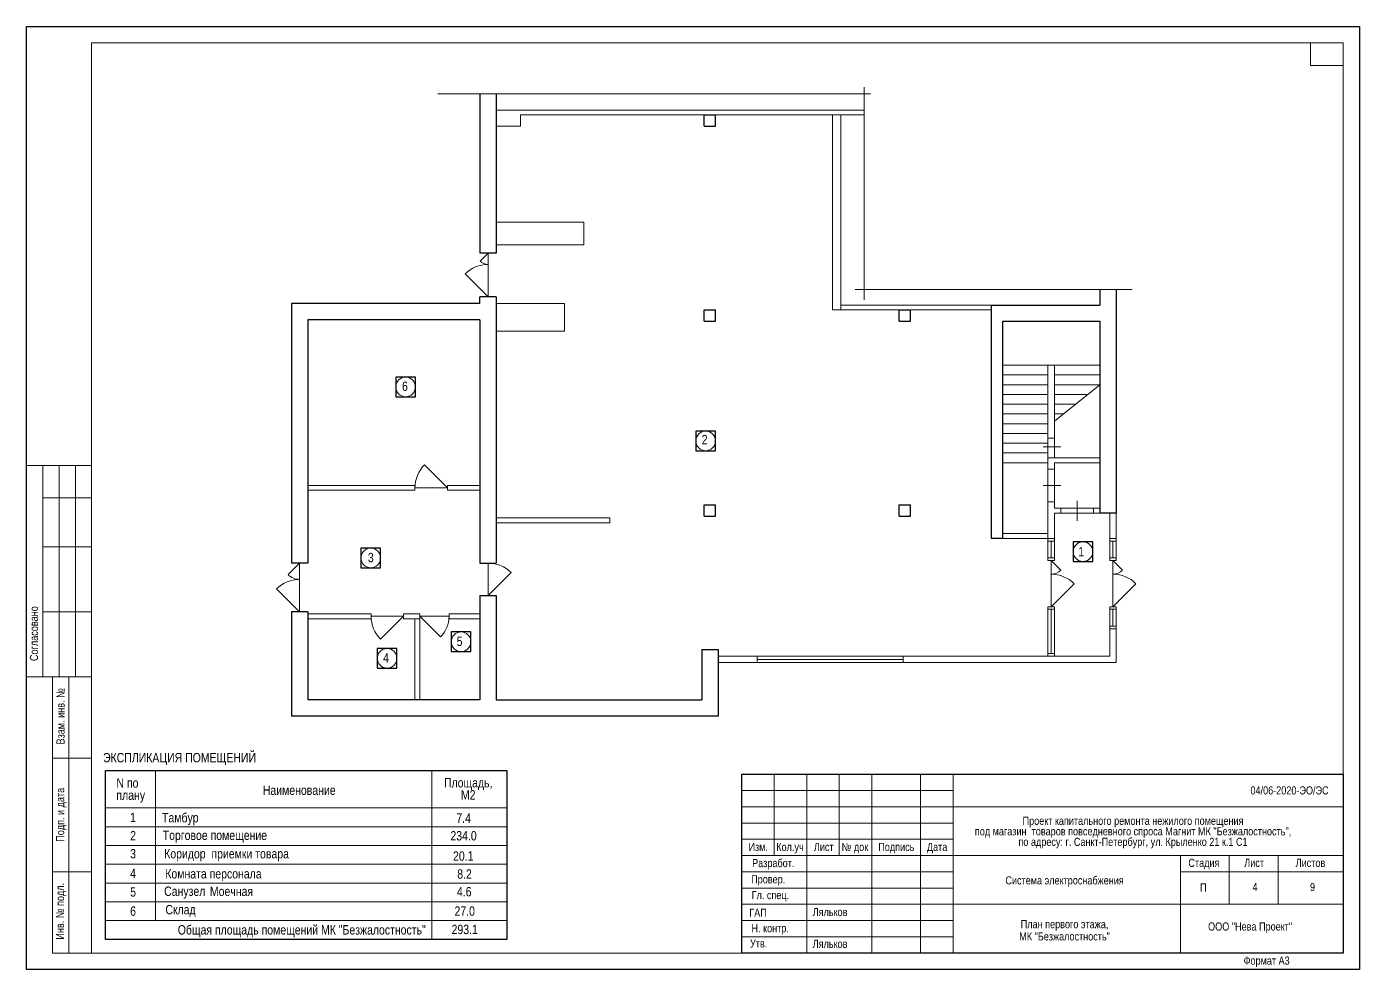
# Model space of a CAD drawing. Header units: metres. Extents: x -77.5 to 9.2, y -177.4 to -90.8.
# Drawn here: x -31.83 to 9.17, y -119.83 to -90.83 of the extents above; entities that cross this region are included whole.
import ezdxf
from ezdxf.enums import TextEntityAlignment as Align

# ---------------------------------------------------------------- set-up
doc = ezdxf.new("R2010")
doc.units = ezdxf.units.M
doc.header["$MEASUREMENT"] = 0
for name, color, linetype in [('YOLO_FRAME', 1, 'Continuous'), ('YOLO_STAMP', 1, 'Continuous'), ('YOLO_TABLE', 1, 'Continuous')]:
    doc.layers.add(name, color=color, linetype=linetype)
doc.styles.add('Style-Arial', font='arial.ttf')

msp = doc.modelspace()

# ---------------------------------------------------------------- linework, layer by layer
at = {"color": 7, "linetype": 'Continuous', "lineweight": 0}
for p, q in [((-31.83003961, -90.8310886), (9.16996039, -90.8310886)), ((-31.83003961, -119.8310886), (-31.83003961, -90.8310886)), ((9.16996039, -90.8310886), (9.16996039, -119.8310886)), ((-5.86960251, -92.89461485), (-19.17790214, -92.89461485)), ((-6.06879712, -92.69351622), (-6.06879712, -99.23693207)), ((-17.63430888, -97.79502814), (-17.88179625, -98.04251552)), ((-17.63430888, -97.79502814), (-17.63430888, -99.14502814)), ((-18.34141566, -98.43792136), (-17.63430888, -99.14502814)), ((2.18211476, -98.91217128), (-6.34098628, -98.91217128)), ((-1.80930888, -101.24502814), (1.19069112, -101.24502814)), ((-1.80930888, -101.54502814), (-0.40930888, -101.54502814)), ((-0.20930888, -101.54502814), (1.19069112, -101.54502814)), ((-1.80930888, -101.84502814), (-0.40930888, -101.84502814)), ((1.19069112, -101.84502814), (-0.20930888, -102.96279907)), ((-0.20930888, -101.84502814), (1.19069112, -101.84502814)), ((-1.80930888, -102.14502814), (-0.40930888, -102.14502814)), ((-1.80930888, -102.44502814), (-0.40930888, -102.44502814)), ((-0.20930888, -102.14502814), (0.81494329, -102.14502814)), ((-0.20930888, -102.44502814), (0.43919546, -102.44502814)), ((-1.80930888, -102.74502814), (-0.40930888, -102.74502814)), ((-0.20930888, -102.74502814), (0.06344763, -102.74502814)), ((-1.80930888, -103.04502814), (-0.40930888, -103.04502814)), ((-1.80930888, -103.34502814), (-0.40930888, -103.34502814)), ((-1.80930888, -103.64502814), (-0.40930888, -103.64502814)), ((-0.40930888, -103.49502814), (-0.40930888, -104.09502814)), ((-0.20930888, -103.49502814), (-0.20930888, -104.09502814)), ((-1.80930888, -103.94502814), (-0.40930888, -103.94502814)), ((-0.56179092, -103.76174645), (-0.01804097, -103.76174645)), ((-18.88430888, -105.02002814), (-19.59141566, -104.31292136)), ((-1.80930888, -104.24502814), (-0.40930888, -104.24502814)), ((-0.40930888, -105.44502814), (-0.40930888, -104.44502814)), ((-0.20930888, -104.44502814), (-0.20930888, -105.44502814)), ((-0.56179092, -104.94502814), (-0.01804097, -104.94502814)), ((-19.88430888, -105.02002814), (-18.88430888, -105.02002814)), ((-0.00930888, -105.64502814), (0.99069112, -105.64502814)), ((0.49069112, -105.42133984), (0.49069112, -106.03629605)), ((-0.00930888, -105.79502814), (0.99069112, -105.79502814)), ((-0.40930888, -106.65502814), (-0.40930888, -107.17502814)), ((-0.30930888, -106.65502814), (-0.30930888, -107.17502814)), ((-0.20930888, -106.65502814), (-0.20930888, -107.17502814)), ((1.49069112, -106.65502814), (1.49069112, -107.17502814)), ((1.59069112, -106.65502814), (1.59069112, -107.17502814)), ((1.69069112, -106.65502814), (1.69069112, -107.17502814)), ((-23.43430888, -107.33502814), (-23.78786227, -107.68858153)), ((-23.43430888, -107.33502814), (-23.43430888, -108.83502814)), ((-17.63430888, -107.33502814), (-17.63430888, -108.33502814)), ((-0.30930888, -107.25502814), (-0.30930888, -108.67502814)), ((-0.30930888, -107.25502814), (-0.01232403, -107.55201299)), ((1.59069112, -107.25502814), (1.59069112, -108.67502814)), ((1.59069112, -107.25502814), (1.88767597, -107.55201299)), ((-17.63430888, -108.33502814), (-16.9272021, -107.62792136)), ((-24.14141566, -108.12792136), (-23.43430888, -108.83502814)), ((0.3977979, -107.96792136), (-0.30930888, -108.67502814)), ((2.2977979, -107.96792136), (1.59069112, -108.67502814)), ((-20.23430888, -108.97002814), (-21.23430888, -108.97002814)), ((-20.23430888, -108.97002814), (-20.94141566, -109.67713492)), ((-18.83430888, -108.97002814), (-19.73430888, -108.97002814)), ((-19.73430888, -108.97002814), (-19.09791277, -109.60642425)), ((-0.40930888, -108.75502814), (-0.40930888, -110.19502814)), ((-0.30930888, -108.75502814), (-0.30930888, -110.11502814)), ((-0.20930888, -108.75502814), (-0.20930888, -110.19502814)), ((1.49069112, -108.75502814), (1.49069112, -109.27502814)), ((1.59069112, -109.27502814), (1.59069112, -108.75502814)), ((1.69069112, -109.27502814), (1.69069112, -108.75502814)), ((-4.85930888, -110.19502814), (-9.35930888, -110.19502814)), ((-9.35930888, -110.29502814), (-4.85930888, -110.29502814)), ((-4.85930888, -110.39502814), (-9.35930888, -110.39502814)), ((-9.83003961, -114.3310886), (-3.33003961, -114.3310886)), ((-9.83003961, -114.8310886), (-3.33003961, -114.8310886)), ((-29.40790489, -115.44395388), (-17.05408703, -115.44395388)), ((-9.83003961, -115.3310886), (-3.33003961, -115.3310886)), ((-29.40790489, -116.02145388), (-17.05408703, -116.02145388)), ((-29.40790489, -116.59895388), (-17.05408703, -116.59895388)), ((-9.83003961, -116.8310886), (-3.33003961, -116.8310886)), ((-29.40790489, -117.17645388), (-17.05408703, -117.17645388)), ((-9.83003961, -117.3310886), (-3.33003961, -117.3310886)), ((-29.40790489, -117.75395388), (-17.05408703, -117.75395388)), ((-9.83003961, -117.8310886), (-3.33003961, -117.8310886)), ((-29.40790489, -118.33145388), (-17.05408703, -118.33145388)), ((-9.83003961, -118.3310886), (-3.33003961, -118.3310886)), ((-9.83003961, -118.8310886), (-3.33003961, -118.8310886)), ((9.16996039, -119.8310886), (-31.83003961, -119.8310886))]:
    msp.add_line(p, q, dxfattribs=at)
at = {"color": 7, "linetype": 'Continuous', "lineweight": 13}
for p, q in [((-29.83003961, -91.3310886), (8.66996039, -91.3310886)), ((-29.83003961, -91.3310886), (-29.83003961, -119.3310886)), ((7.66996039, -91.3310886), (7.66996039, -92.0310886)), ((8.66996039, -91.3310886), (8.66996039, -119.3310886)), ((7.66996039, -92.0310886), (8.66996039, -92.0310886)), ((-17.38430888, -93.39502814), (-6.06879712, -93.39502814)), ((-16.63430888, -93.54502814), (-6.06879712, -93.54502814)), ((-16.63430888, -93.54502814), (-16.63430888, -93.89502814)), ((-7.03430888, -93.54502814), (-7.03430888, -99.54502814)), ((-6.78430888, -93.54502814), (-6.78430888, -99.54502814)), ((-16.63430888, -93.89502814), (-17.38430888, -93.89502814)), ((-14.68430888, -96.84502814), (-17.38430888, -96.84502814)), ((-14.68430888, -96.84502814), (-14.68430888, -97.54502814)), ((-14.68430888, -97.54502814), (-17.38430888, -97.54502814)), ((-15.28430888, -99.34502814), (-17.38430888, -99.34502814)), ((-15.28430888, -99.34502814), (-15.28430888, -100.19502814)), ((-2.15930888, -99.54502814), (-7.03430888, -99.54502814)), ((-2.15930888, -99.39502814), (-6.78430888, -99.39502814)), ((-15.28430888, -100.19502814), (-17.38430888, -100.19502814)), ((-0.40930888, -103.49502814), (-0.40930888, -101.24502814)), ((-0.20930888, -103.49502814), (-0.20930888, -101.24502814)), ((-0.40930888, -103.49502814), (-0.20930888, -103.49502814)), ((-0.40930888, -104.44502814), (-0.40930888, -104.09502814)), ((-0.40930888, -104.09502814), (1.19069112, -104.09502814)), ((-31.83003961, -104.3310886), (-29.83003961, -104.3310886)), ((-31.83003961, -104.3310886), (-31.83003961, -110.8310886)), ((-31.33003961, -104.3310886), (-31.33003961, -110.8310886)), ((-30.83003961, -104.3310886), (-30.83003961, -110.8310886)), ((-30.33003961, -104.3310886), (-30.33003961, -110.8310886)), ((-0.40930888, -104.44502814), (-0.20930888, -104.44502814)), ((-0.20930888, -104.44502814), (-0.20930888, -104.24502814)), ((-0.20930888, -104.24502814), (1.19069112, -104.24502814)), ((-23.18430888, -104.94502814), (-19.88430888, -104.94502814)), ((-19.88430888, -104.94502814), (-19.88430888, -105.09502814)), ((-18.88430888, -104.94502814), (-18.88430888, -105.09502814)), ((-18.88430888, -104.94502814), (-17.88430888, -104.94502814)), ((-31.33003961, -105.3310886), (-29.83003961, -105.3310886)), ((-23.18430888, -105.09502814), (-19.88430888, -105.09502814)), ((-18.88430888, -105.09502814), (-17.88430888, -105.09502814)), ((-0.40930888, -105.44502814), (-0.20930888, -105.44502814)), ((-0.20930888, -105.64502814), (-0.20930888, -105.44502814)), ((-0.20930888, -105.64502814), (-0.00930888, -105.64502814)), ((-0.00930888, -105.79502814), (-0.00930888, -105.64502814)), ((0.99069112, -105.79502814), (0.99069112, -105.64502814)), ((0.99069112, -105.64502814), (1.19069112, -105.64502814)), ((-13.88430888, -105.94502814), (-17.38430888, -105.94502814)), ((-13.88430888, -106.09502814), (-17.38430888, -106.09502814)), ((-13.88430888, -105.94502814), (-13.88430888, -106.09502814)), ((-0.20930888, -105.79502814), (-0.00930888, -105.79502814)), ((0.99069112, -105.79502814), (1.19069112, -105.79502814)), ((-1.80930888, -106.42502814), (-0.40930888, -106.42502814)), ((-1.80930888, -106.57502814), (-0.20930888, -106.57502814)), ((-31.33003961, -106.8310886), (-29.83003961, -106.8310886)), ((-31.33003961, -108.8310886), (-29.83003961, -108.8310886)), ((-23.18430888, -108.89502814), (-21.23430888, -108.89502814)), ((-23.18430888, -109.04502814), (-21.23430888, -109.04502814)), ((-21.23430888, -108.89502814), (-21.23430888, -109.04502814)), ((-20.23430888, -108.89502814), (-20.23430888, -109.04502814)), ((-20.23430888, -108.89502814), (-19.73430888, -108.89502814)), ((-20.23430888, -109.04502814), (-19.73430888, -109.04502814)), ((-19.88430888, -109.04502814), (-19.88430888, -111.54502814)), ((-19.73430888, -108.89502814), (-19.73430888, -111.54502814)), ((-18.83430888, -108.89502814), (-18.83430888, -109.04502814)), ((-18.83430888, -108.89502814), (-17.88430888, -108.89502814)), ((-18.83430888, -109.04502814), (-17.88430888, -109.04502814)), ((1.49069112, -109.27502814), (1.49069112, -110.19502814)), ((1.69069112, -109.27502814), (1.69069112, -110.39502814)), ((-10.55930888, -110.19502814), (-9.35930888, -110.19502814)), ((-9.35930888, -110.19502814), (-9.35930888, -110.39502814)), ((-4.85930888, -110.19502814), (-4.85930888, -110.39502814)), ((-4.85930888, -110.19502814), (1.49069112, -110.19502814)), ((-10.55930888, -110.39502814), (-9.35930888, -110.39502814)), ((-4.85930888, -110.39502814), (1.69069112, -110.39502814)), ((-31.83003961, -110.8310886), (-29.83003961, -110.8310886)), ((-30.53003961, -119.3310886), (-30.53003961, -110.8310886)), ((-31.03003961, -113.3310886), (-29.83003961, -113.3310886)), ((-29.40790489, -113.71145388), (-17.05408703, -113.71145388)), ((-29.40790489, -113.71145388), (-29.40790489, -118.90895388)), ((-27.86120528, -113.71145388), (-27.86120528, -118.33145388)), ((-19.36408703, -113.71145388), (-19.36408703, -118.90895388)), ((-17.05408703, -113.71145388), (-17.05408703, -118.90895388)), ((-9.83003961, -113.8310886), (8.66996039, -113.8310886)), ((-9.83003961, -113.8310886), (-9.83003961, -119.3310886)), ((-8.83003961, -113.8310886), (-8.83003961, -116.3310886)), ((-7.83003961, -113.8310886), (-7.83003961, -119.3310886)), ((-6.83003961, -113.8310886), (-6.83003961, -116.3310886)), ((-5.83003961, -113.8310886), (-5.83003961, -119.3310886)), ((-4.33003961, -113.8310886), (-4.33003961, -119.3310886)), ((-3.33003961, -113.8310886), (-3.33003961, -119.3310886)), ((-29.40790489, -114.86645388), (-17.05408703, -114.86645388)), ((-3.33003961, -114.8310886), (8.66996039, -114.8310886)), ((-9.83003961, -115.8310886), (-3.33003961, -115.8310886)), ((-9.83003961, -116.3310886), (8.66996039, -116.3310886)), ((-31.03003961, -116.8310886), (-29.83003961, -116.8310886)), ((3.66996039, -116.8310886), (8.66996039, -116.8310886)), ((-3.33003961, -117.8310886), (8.66996039, -117.8310886)), ((-29.40790489, -118.90895388), (-17.05408703, -118.90895388)), ((-30.26897367, -119.3310886), (8.66996039, -119.3310886))]:
    msp.add_line(p, q, dxfattribs=at)
at = {"color": 7, "linetype": 'Continuous', "lineweight": 30}
for p, q in [((-17.88430888, -92.89461485), (-17.88430888, -97.79502814)), ((-17.38430888, -92.89461485), (-17.38430888, -97.79502814)), ((-10.98430888, -93.54502814), (-10.63430888, -93.54502814)), ((-10.98430888, -93.89502814), (-10.98430888, -93.54502814)), ((-10.63430888, -93.89502814), (-10.63430888, -93.54502814)), ((-10.98430888, -93.89502814), (-10.63430888, -93.89502814)), ((-17.38430888, -97.79502814), (-17.88430888, -97.79502814)), ((-17.38430888, -99.14502814), (-17.88430888, -99.14502814)), ((-17.88430888, -99.34502814), (-17.88430888, -99.14502814)), ((-17.38430888, -99.14502814), (-17.38430888, -107.33502814)), ((1.19069112, -98.91217128), (1.19069112, -99.39502814)), ((1.69069112, -98.91217128), (1.69069112, -105.79502814)), ((-17.88430888, -99.34502814), (-23.68430888, -99.34502814)), ((-23.68430888, -99.34502814), (-23.68430888, -107.33502814)), ((-10.98430888, -99.54502814), (-10.63430888, -99.54502814)), ((-10.98430888, -99.89502814), (-10.98430888, -99.54502814)), ((-10.63430888, -99.89502814), (-10.63430888, -99.54502814)), ((-4.98430888, -99.54502814), (-4.63430888, -99.54502814)), ((-4.98430888, -99.89502814), (-4.98430888, -99.54502814)), ((-4.63430888, -99.89502814), (-4.63430888, -99.54502814)), ((-2.15930888, -99.39502814), (-2.15930888, -106.57502814)), ((-2.15930888, -99.39502814), (1.19069112, -99.39502814)), ((-23.18430888, -99.84502814), (-23.18430888, -107.33502814)), ((-17.88430888, -99.84502814), (-23.18430888, -99.84502814)), ((-17.88430888, -99.84502814), (-17.88430888, -107.33502814)), ((-10.98430888, -99.89502814), (-10.63430888, -99.89502814)), ((-4.98430888, -99.89502814), (-4.63430888, -99.89502814)), ((-1.80930888, -99.89502814), (-1.80930888, -106.57502814)), ((-1.80930888, -99.89502814), (1.19069112, -99.89502814)), ((1.19069112, -99.89502814), (1.19069112, -105.79502814)), ((-10.98430888, -105.54502814), (-10.63430888, -105.54502814)), ((-10.98430888, -105.89502814), (-10.98430888, -105.54502814)), ((-10.63430888, -105.89502814), (-10.63430888, -105.54502814)), ((-4.98430888, -105.54502814), (-4.63430888, -105.54502814)), ((-4.98430888, -105.89502814), (-4.98430888, -105.54502814)), ((-4.63430888, -105.89502814), (-4.63430888, -105.54502814)), ((-10.98430888, -105.89502814), (-10.63430888, -105.89502814)), ((-4.98430888, -105.89502814), (-4.63430888, -105.89502814)), ((1.69069112, -105.79502814), (1.19069112, -105.79502814)), ((-1.80930888, -106.57502814), (-2.15930888, -106.57502814)), ((-23.18430888, -107.33502814), (-23.68430888, -107.33502814)), ((-17.88430888, -107.33502814), (-17.38430888, -107.33502814)), ((-17.88430888, -108.33502814), (-17.38430888, -108.33502814)), ((-17.88430888, -108.33502814), (-17.88430888, -111.54502814)), ((-17.38430888, -108.33502814), (-17.38430888, -111.54502814)), ((-23.18430888, -108.83502814), (-23.68430888, -108.83502814)), ((-23.68430888, -108.83502814), (-23.68430888, -112.04502814)), ((-23.18430888, -108.83502814), (-23.18430888, -111.54502814)), ((-11.05930888, -109.99502814), (-11.05930888, -111.54502814)), ((-11.05930888, -109.99502814), (-10.55930888, -109.99502814)), ((-10.55930888, -109.99502814), (-10.55930888, -112.04502814)), ((-17.88430888, -111.54502814), (-23.18430888, -111.54502814)), ((-17.38430888, -111.54502814), (-11.05930888, -111.54502814)), ((-10.55930888, -112.04502814), (-23.68430888, -112.04502814))]:
    msp.add_line(p, q, dxfattribs=at)
at = {"color": 7, "linetype": 'Continuous', "lineweight": 13, "flags": 128}
for points in [[(-0.20930888, -105.79502814), (-0.20930888, -106.65502814), (-0.40930888, -106.65502814), (-0.40930888, -105.44502814)], [(1.69069112, -105.79502814), (1.69069112, -106.65502814), (1.49069112, -106.65502814), (1.49069112, -105.79502814)], [(1.49069112, -106.57502814), (1.69069112, -106.57502814)], [(1.69069112, -109.27502814), (1.49069112, -109.27502814)], [(1.49069112, -109.35502814), (1.69069112, -109.35502814)], [(-0.40930888, -110.19502814), (-0.40930888, -110.11502814), (-0.40930888, -110.11502814), (-0.20930888, -110.11502814), (-0.20930888, -110.19502814)], [(-29.83003961, -119.3310886), (-31.03003961, -119.3310886), (-31.03003961, -110.8310886)], [(3.66996039, -116.3310886), (3.66996039, -119.3310886)], [(5.16996039, -116.3310886), (5.16996039, -117.8310886)], [(6.66996039, -116.3310886), (6.66996039, -117.8310886)]]:
    msp.add_lwpolyline(points, dxfattribs=at)
for points in [[(-0.40930888, -107.17502814), (-0.20930888, -107.17502814), (-0.20930888, -107.25502814), (-0.40930888, -107.25502814), (-0.40930888, -107.17502814)], [(1.49069112, -107.17502814), (1.69069112, -107.17502814), (1.69069112, -107.25502814), (1.49069112, -107.25502814), (1.49069112, -107.17502814)], [(-0.40930888, -108.67502814), (-0.20930888, -108.67502814), (-0.20930888, -108.75502814), (-0.40930888, -108.75502814), (-0.40930888, -108.67502814)], [(1.49069112, -108.67502814), (1.69069112, -108.67502814), (1.69069112, -108.75502814), (1.49069112, -108.75502814), (1.49069112, -108.67502814)]]:
    msp.add_lwpolyline(points, close=True, dxfattribs=at)
at = {"color": 7, "linetype": 'Continuous', "lineweight": 13}
for centre in [(-20.17301837, -101.91446992), (-10.94141702, -103.57450832), (-21.24298421, -107.17531241), (0.6669173, -106.98122871), (-18.46580165, -109.75267384), (-20.73967601, -110.26301043)]:
    msp.add_circle(centre, 0.30215027, dxfattribs=at)
at = {"color": 7, "linetype": 'Continuous', "lineweight": 0}
for centre, radius, start, end in [((-17.63430888, -99.14502814), 1, 90, 135), ((-17.63430888, -97.79502814), 0.35, 225, 270), ((-18.88430888, -105.02002814), 1, 135, 180), ((-17.63430888, -108.33502814), 1, 45, 90), ((-23.43430888, -107.33502814), 0.5, 225, 270), ((-0.30930888, -107.25502814), 0.42, 270, 315), ((-0.30930888, -108.67502814), 1, 45, 90), ((1.59069112, -107.25502814), 0.42, 270, 315), ((1.59069112, -108.67502814), 1, 45, 90), ((-23.43430888, -108.83502814), 1, 90, 135), ((-20.23430888, -108.97002814), 1, 180, 225), ((-19.73430888, -108.97002814), 0.9, 315, 0)]:
    msp.add_arc(centre, radius, start, end, dxfattribs=at)
at = {"layer": 'YOLO_FRAME'}
msp.add_lwpolyline([(-31.83003961, -90.8310886), (9.16996039, -90.8310886), (9.16996039, -119.8310886), (-31.83003961, -119.8310886)], close=True, dxfattribs=at)
at = {"layer": 'YOLO_STAMP'}
msp.add_lwpolyline([(-9.83003961, -113.8310886), (8.66996039, -113.8310886), (8.66996039, -119.3310886), (-9.83003961, -119.3310886)], close=True, dxfattribs=at)
at = {"layer": 'YOLO_TABLE'}
for points in [[(-20.47516864, -102.21662019), (-19.8708681, -102.21662019), (-19.8708681, -101.61231965), (-20.47516864, -101.61231965)], [(-11.24356729, -103.87665858), (-10.63926676, -103.87665858), (-10.63926676, -103.27235805), (-11.24356729, -103.27235805)], [(-21.54513448, -107.47746268), (-20.94083394, -107.47746268), (-20.94083394, -106.87316214), (-21.54513448, -106.87316214)], [(0.36476704, -107.28337898), (0.96906757, -107.28337898), (0.96906757, -106.67907844), (0.36476704, -106.67907844)], [(-18.76795192, -110.05482411), (-18.16365139, -110.05482411), (-18.16365139, -109.45052357), (-18.76795192, -109.45052357)], [(-21.04182628, -110.5651607), (-20.43752574, -110.5651607), (-20.43752574, -109.96086017), (-21.04182628, -109.96086017)], [(-29.40790489, -113.71145388), (-17.05408703, -113.71145388), (-17.05408703, -118.90895388), (-29.40790489, -118.90895388)]]:
    msp.add_lwpolyline(points, close=True, dxfattribs=at)

# ---------------------------------------------------------------- texts
at = {"color": 7, "linetype": 'Continuous', "lineweight": 0, "style": 'Style-Arial', "width": 0.8}
for s, height, p in [('6', 0.28875, (-20.19209004, -101.74890669)), ('2', 0.28875, (-10.97199137, -103.39091604)), ('1', 0.28875, (0.61216152, -106.83919603)), ('3', 0.28875, (-21.2424023, -107.01854903)), ('5', 0.28875, (-18.50955369, -109.59523324)), ('4', 0.28875, (-20.77566169, -110.10497549)), ('1', 0.28875, (-28.55621044, -115.00882096)), ('2', 0.28875, (-28.55621044, -115.57362715)), ('3', 0.28875, (-28.55621044, -116.12933246)), ('20.1', 0.28875, (-18.39847653, -116.20016882)), ('4', 0.28875, (-28.55673864, -116.73442474)), ('П', 0.25, (4.36928474, -117.18720956)), ('4', 0.25, (5.96129326, -117.17331789)), ('9', 0.25, (7.72921104, -117.17331789)), ('5', 0.28875, (-28.55533011, -117.30392337)), ('4.6', 0.28875, (-18.36802107, -117.29775858)), ('6', 0.28875, (-28.55621044, -117.89500424)), ('27.0', 0.28875, (-18.35359208, -117.89510718)), ('293.1', 0.28875, (-18.35359208, -118.45892044))]:
    msp.add_text(s, height=height, dxfattribs=at).set_placement(p, align=Align.TOP_CENTER)
for s, p in [('Согласовано', (-31.60564481, -109.50366673)), ('Взам. инв. №', (-30.78736068, -112.04672841)), ('Подп. и дата', (-30.80024711, -115.0765221)), ('Инв. № подл.', (-30.80471173, -118.0444399))]:
    msp.add_text(s, height=0.25, rotation=90, dxfattribs=at).set_placement(p, align=Align.MIDDLE_CENTER)
at = {"color": 7, "lineweight": 13, "style": 'Style-Arial', "width": 0.8}
msp.add_text('ЭКСПЛИКАЦИЯ ПОМЕЩЕНИЙ ', height=0.28875, dxfattribs=at).set_placement((-27.08144583, -113.31925226), align=Align.MIDDLE_CENTER)
at = {"color": 7, "linetype": 'Continuous', "lineweight": 13, "style": 'Style-Arial', "width": 0.8}
msp.add_text('04/06-2020-ЭО/ЭС', height=0.25, dxfattribs=at).set_placement((7.02283472, -114.20099488), align=Align.TOP_CENTER)
at = {"color": 7, "linetype": 'Continuous', "lineweight": 0, "style": 'Style-Arial', "width": 0.8}
for s, p in [('Тамбур', (-27.66388614, -115.02015)), ('Торговое помещение ', (-27.64431547, -115.56226444)), ('Санузел', (-27.60014809, -117.28410831))]:
    msp.add_text(s, height=0.28875, dxfattribs=at).set_placement(p, align=Align.TOP_LEFT)
at = {"color": 7, "linetype": 'Continuous', "lineweight": 13, "style": 'Style-Arial', "width": 0.8}
for s, height, p in [('7.4', 0.28875, (-18.61120212, -115.03535684)), ('234.0', 0.28875, (-18.7927021, -115.57718844)), ('8.2', 0.28875, (-18.5830656, -116.75426861)), ('Общая площадь помещений МК "Безжалостность"', 0.28875, (-27.18123031, -118.47185939)), ('ООО "Нева Проект"', 0.25, (4.51666542, -118.38772387))]:
    msp.add_text(s, height=height, dxfattribs=at).set_placement(p, align=Align.TOP_LEFT)
at = {"color": 7, "linetype": 'Continuous', "lineweight": 0, "style": 'Style-Arial', "width": 0.8}
for s, p in [('Изм.', (-9.32299178, -116.0660786)), ('Кол.уч', (-8.34567164, -116.0660786)), ('Лист', (-7.30727397, -116.0660786)), ('№ док', (-6.34837267, -116.0660786)), ('Подпись', (-5.07437334, -116.0660786)), ('Дата', (-3.81889622, -116.0660786)), ('Разработ.', (-8.86109359, -116.56204091)), ('Стадия', (4.38840514, -116.5560786)), ('Лист', (5.93272603, -116.5560786)), ('Листов', (7.66621708, -116.5560786)), ('Провер.', (-9.01573075, -117.05977198)), ('Гл. спец.', (-8.94945768, -117.54700178)), ('ГАП', (-9.32884611, -118.08850526)), ('Н. контр.', (-8.95455858, -118.5660786)), ('Утв.', (-9.31050636, -119.0328885)), ('Формат А3', (6.31732148, -119.56185946))]:
    msp.add_text(s, height=0.25, dxfattribs=at).set_placement(p, align=Align.MIDDLE_CENTER)
at = {"color": 7, "lineweight": 13, "style": 'Style-Arial', "width": 0.8}
for p in [(-7.64785937, -117.94292552), (-7.64785937, -118.92218202)]:
    msp.add_text('Ляльков', height=0.25, dxfattribs=at).set_placement(p, align=Align.TOP_LEFT)
at = {"color": 7, "linetype": 'Continuous', "lineweight": 13, "style": 'Style-Arial'}
for s, insert, char_height, attachment_point, line_spacing_factor in [('\\H1x;\\W0.8;N по \\Pплану', (-29.06838611, -114.32927645), 0.28875, 4, 0.776524), ('\\H1x;\\W0.8;Наименование', (-24.56417263, -114.32253538), 0.28875, 4, 0.6), ('\\H1x;\\W0.8;Проект капитального ремонта нежилого помещения \\Pпод магазин  товаров повседневного спроса Магнит МК "Безжалостность",\\Pпо адресу: г. Санкт-Петербург, ул. Крыленко 21 к.1 С1', (2.20708731, -115.1358727), 0.25, 2, 0.776524)]:
    msp.add_mtext(s, dxfattribs=dict(at, insert=insert, char_height=char_height, attachment_point=attachment_point, line_spacing_factor=line_spacing_factor))
at = {"color": 7, "linetype": 'Continuous', "lineweight": 0, "style": 'Style-Arial'}
for s, insert, char_height, attachment_point, line_spacing_factor in [('\\H1x;\\W0.8;Площадь,\\PМ2', (-18.24464818, -113.94631177), 0.28875, 2, 0.776524), ('\\H1x;\\W0.8;Коридор  приемки товара', (-25.67970603, -116.12929313), 0.28875, 2, 0.6), ('\\H1x;\\W0.8;Комната персонала ', (-27.56430924, -116.74580913), 0.28875, 1, 0.6), ('{\\W0.8;Система электроснабжения}', (0.1014776, -117.13099996), 0.25, 5, 0.9), ('\\H1.000000x;\\W0.800000;Моечная ', (-26.19101549, -117.28750566), 0.28875, 1, 0.60241), ('\\H1.000000x;\\W0.800000;Склад ', (-27.56130164, -117.85065714), 0.28875, 1, 0.60241), ('\\H1x;\\W0.8;План первого этажа,\\PМК "Безжалостность"', (0.1014776, -118.63099996), 0.25, 5, 0.9)]:
    msp.add_mtext(s, dxfattribs=dict(at, insert=insert, char_height=char_height, attachment_point=attachment_point, line_spacing_factor=line_spacing_factor))

doc.saveas('drawing.dxf')
